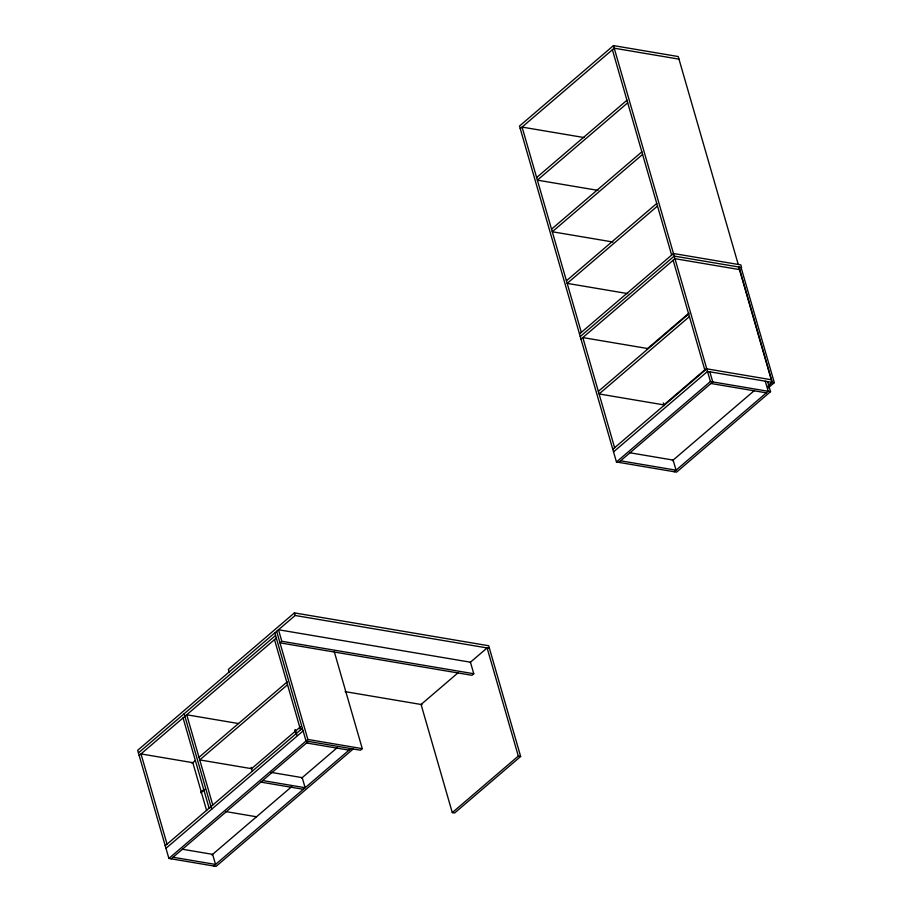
<?xml version="1.0" encoding="UTF-8"?>
<svg xmlns="http://www.w3.org/2000/svg" width="912" height="912" viewBox="0 0 912 912"><rect width="100%" height="100%" fill="white"/><g stroke="black" fill="none" stroke-linecap="round" stroke-linejoin="round"><path stroke-width="1.37" d="M738.241 264.446L678.232 56.544L613.468 45.6L519.498 126.05L616.455 461.974L676.556 472.142L770.526 391.681L767.619 381.592M520.239 128.649L614.221 48.199L678.984 59.143M536.632 177.544L626.954 100.217M627.707 102.817L537.385 180.143L598.021 190.391M551.532 229.163L641.854 151.837M642.595 154.436L552.284 231.751L612.91 241.999M566.432 280.771L656.754 203.444M657.495 206.044L567.184 283.37L627.809 293.618M579.496 333.952L673.478 253.502L740.829 264.89L741.581 267.478L674.219 256.09L580.249 336.551M581.001 339.139L674.971 258.689L739.735 269.633M458.348 672.554L421.07 704.474L452.284 812.603L454.609 813.002L520.649 756.47L488.684 645.742L294.394 612.887L228.365 669.419L229.106 672.019M489.436 648.329L295.146 615.486L137.678 750.302L168.891 858.431L216.03 866.4L353.183 748.98M138.43 752.89L275.572 635.482M139.171 755.489L276.325 638.069M281.808 641.284L279.984 642.846L471.949 675.302L473.773 673.74L470.444 662.203L278.479 629.747L281.808 641.284L473.773 673.74M646.847 349.171L688.97 313.101M598.352 391.351L688.663 314.036M689.415 316.624L599.104 393.95L663.868 404.894L705.797 368.995M192.044 763.333L195.236 760.608M198.998 757.313L287.257 681.823M287.519 684.764L199.739 759.913L251.552 768.668L300.8 726.511M200.674 792.277L203.912 789.507M200.845 792.847L205.154 789.154M612.796 449.285L706.766 368.836L771.529 379.791M613.537 451.885L707.518 371.435L772.282 382.379L738.994 267.045M165.22 845.743L302.374 728.323M616.455 461.974L710.425 381.524L770.526 391.681M165.973 848.331L303.126 730.922M618.781 462.373L712.762 381.923L709.844 371.822M168.891 858.431L307.868 739.45L362.269 748.638L334.214 651.464M171.217 858.819L308.37 741.41M211.869 854.989L291.783 786.577M301.507 778.255L337.144 747.737M672.395 460.731L754.486 390.45M768.816 384.989L771.997 382.265L774.322 382.664L741.194 267.9L738.868 267.501L771.997 382.265M767.961 386.084L772.282 382.379M767.972 388.102L774.322 382.664M213.704 866.001L350.858 748.592M674.219 471.743L768.2 391.294L765.282 381.205M362.269 748.638L360.434 750.211L306.033 741.011L274.831 632.882M470.068 662.534L487.111 647.942L518.312 756.071L520.649 756.47M452.284 812.603L518.312 756.071M584.079 137.564L522.074 127.087L581.332 332.39M647.588 348.521L582.825 337.577L614.62 447.724M710.927 383.485L766.365 392.855M630.181 452.819L673.136 460.081L676.054 470.182L620.616 460.811M345.124 691.638L422.005 704.634M238.534 723.547L186.721 714.78L212.77 805.034M306.535 742.972L349.022 750.154M270.704 772.304L302.225 777.64L305.132 787.729L262.656 780.547M260.821 782.108L303.308 789.29M225.697 811.566L256.5 816.776M182.468 849.254L212.621 854.35L215.528 864.439L173.052 857.257M613.468 45.6L710.425 381.524M612.385 49.761L671.642 255.064M673.147 260.251L704.942 370.409M663.298 402.922L664.073 405.635M294.394 612.887L295.146 615.486M276.655 631.321L307.868 739.45M274.501 639.643L300.55 729.885M295.294 729.714L296.856 735.118M294.895 730.067L296.058 734.114M251.165 767.3L252.35 771.404M184.144 713.754L211.687 809.195M183.061 717.915L209.11 808.169M206.625 810.54L192.82 762.683L141.007 753.928L167.056 844.181"/></g></svg>
